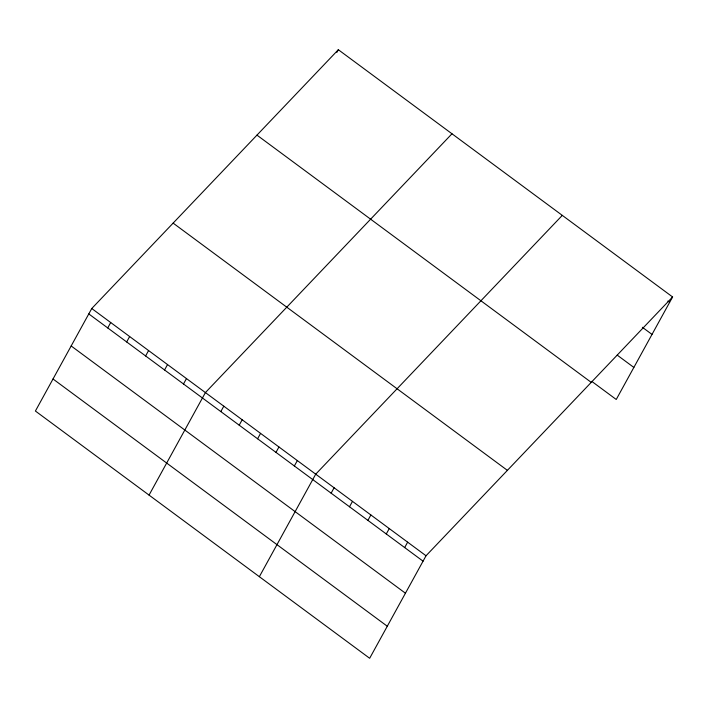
<?xml version="1.0" encoding="UTF-8"?>
<svg xmlns="http://www.w3.org/2000/svg" width="708" height="708" viewBox="0 0 708 708"><rect width="100%" height="100%" fill="white"/><g stroke="black" fill="none" stroke-linecap="round" stroke-linejoin="round"><path stroke-width="1.06" d="M91.757 308.52L35.4 411.038L369.664 658.281L426.03 555.762L672.6 296.962L338.336 49.719L91.757 308.52L426.03 555.762M107.731 327.937L110.705 322.529M126.67 341.946L129.644 336.539M145.609 355.956L148.583 350.557M336.849 52.419L338.336 49.719M164.557 369.974L167.531 364.567M183.496 383.984L186.469 378.576M149.052 495.104L205.409 392.586L451.987 133.777M220.825 411.587L223.799 406.18M239.207 425.189L242.18 419.782M257.597 438.783L260.562 433.376M275.978 452.385L278.952 446.978M294.36 465.979L297.333 460.572M259.358 576.693L315.715 474.174L562.294 215.374M331.132 493.175L334.105 487.768M349.513 506.778L352.487 501.37M367.903 520.371L370.877 514.973M386.285 533.974L389.258 528.566M404.666 547.576L407.64 542.169M672.6 296.962L616.243 399.48L591.729 381.346M667.874 301.068L669.626 302.369M642.377 327.291L652.006 334.415M617.226 355.124L633.855 367.434M256.96 135.122L591.233 382.364M173.133 223.117L507.397 470.36M88.792 313.927L423.057 561.17M71.172 345.973L405.436 593.216M53.02 378.992L387.285 626.235"/></g></svg>
